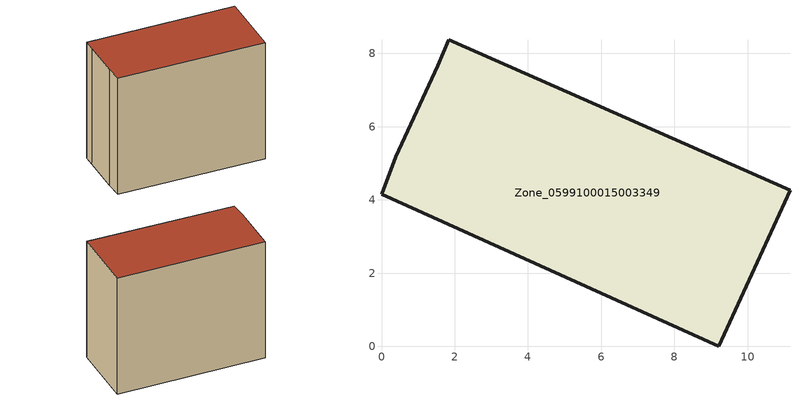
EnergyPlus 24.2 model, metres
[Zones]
Zone_0599100015003349
 floor ground (C_G): 0.4,5.18 1.53,7.67 1.84,8.38 11.16,4.26 9.21,0 0,4.16 z0.95
 wall outside (C_F): 1.53,7.67 0.4,5.18 0,4.16 9.21,0 11.16,4.26 1.84,8.38 1.53,7.67 z0.95:9.54
 roof outside (C_R): 0.4,5.18 0,4.16 9.21,0 11.16,4.26 1.84,8.38 1.53,7.67 z9.54
[BUILDING]
Pand.0599100015003349: North Axis=0; Terrain=City; Loads Convergence Tolerance Value=0.04; Temperature Convergence Tolerance Value=0.4; Solar Distribution=FullExterior; Maximum Number of Warmup Days=25; Minimum Number of Warmup Days=1
[Site:Location]
Rotterdam.The.Hague.AP_ZH_NLD Design_Conditions: Latitude=51.96; Longitude=4.45; Time Zone=1; Elevation=-4.5
[SITE:GROUNDTEMPERATURE:BUILDINGSURFACE]
18, 18, 18, 18, 18, 18, 18, 18, 18, 18, 18, 18
[MATERIAL] Thermal Absorptance=0.9; Solar Absorptance=0.7; Visible Absorptance=0.7
Name | Roughness | Thickness | Conductivity | Density | Specific Heat
G.TI.1965-1974 | MediumSmooth | 0.15 | 0.882353 | 540 | 1210
F.TI.1965-1974 | Rough | 0.3 | 0.697674 | 1920 | 840
R.TI.1965-1974 | MediumRough | 0.2 | 0.232558 | 1500 | 1000
[CONSTRUCTION]
C_G: G.TI.1965-1974
C_F: F.TI.1965-1974
C_R: R.TI.1965-1974
[ZONE]
Zone_0599100015003349: Type=1; Multiplier=1; Ceiling Height=Autocalculate; Volume=Autocalculate; Floor Area=autocalculate; Part of Total Floor Area=Yes
[ZONEINFILTRATION:DESIGNFLOWRATE]
Infil_Zone_0599100015003349: Zone or ZoneList or Space or SpaceList=Zone_0599100015003349; Schedule=AlwaysOn; Design Flow Rate Calculation Method=Flow/Area; Flow Rate per Floor Area=0.003; Constant Term Coefficient=1; Temperature Term Coefficient=0; Velocity Term Coefficient=0; Velocity Squared Term Coefficient=0
[HVACTEMPLATE:ZONE:IDEALLOADSAIRSYSTEM]
Zone_0599100015003349: Maximum Heating Supply Air Temperature=50; Minimum Cooling Supply Air Temperature=13; Maximum Heating Supply Air Humidity Ratio=0.0156; Minimum Cooling Supply Air Humidity Ratio=0.0077; Heating Limit=NoLimit; Cooling Limit=NoLimit; Dehumidification Control Type=ConstantSensibleHeatRatio; Cooling Sensible Heat Ratio=0.7; Dehumidification Setpoint=60; Humidification Control Type=None; Humidification Setpoint=30; Outdoor Air Method=None; Outdoor Air Flow Rate per Person=0.00944; Outdoor Air Flow Rate per Zone Floor Area=0; Outdoor Air Flow Rate per Zone=0; Demand Controlled Ventilation Type=None; Outdoor Air Economizer Type=NoEconomizer; Heat Recovery Type=None; Sensible Heat Recovery Effectiveness=0.7; Latent Heat Recovery Effectiveness=0.65
[ZONECONTROL:THERMOSTAT]
ThermostatControl_Zone_0599100015003349: Zone or ZoneList=Zone_0599100015003349; Control Type Schedule=DualSetpointControlType; Control 1=Thermostat_Zone_0599100015003349; Temperature Difference Between Cutout And Setpoint=0
[THERMOSTATSETPOINT:DUALSETPOINT]
Thermostat_Zone_0599100015003349: Heating Setpoint Temperature Schedule=HeatingSetpoint_Zone_0599100015003349; Cooling Setpoint Temperature Schedule=CoolingSetpoint_Zone_0599100015003349
[SCHEDULE:COMPACT]
HeatingSetpoint_Zone_0599100015003349: Through: 12/31, For: AllDays, Until: 24:00, 21
CoolingSetpoint_Zone_0599100015003349: Through: 12/31, For: AllDays, Until: 24:00, 24
DualSetpointControlType: Through: 12/31, For: AllDays, Until: 24:00, 4
AlwaysOn: Through: 12/31, For: AllDays, Until: 24:00, 1
